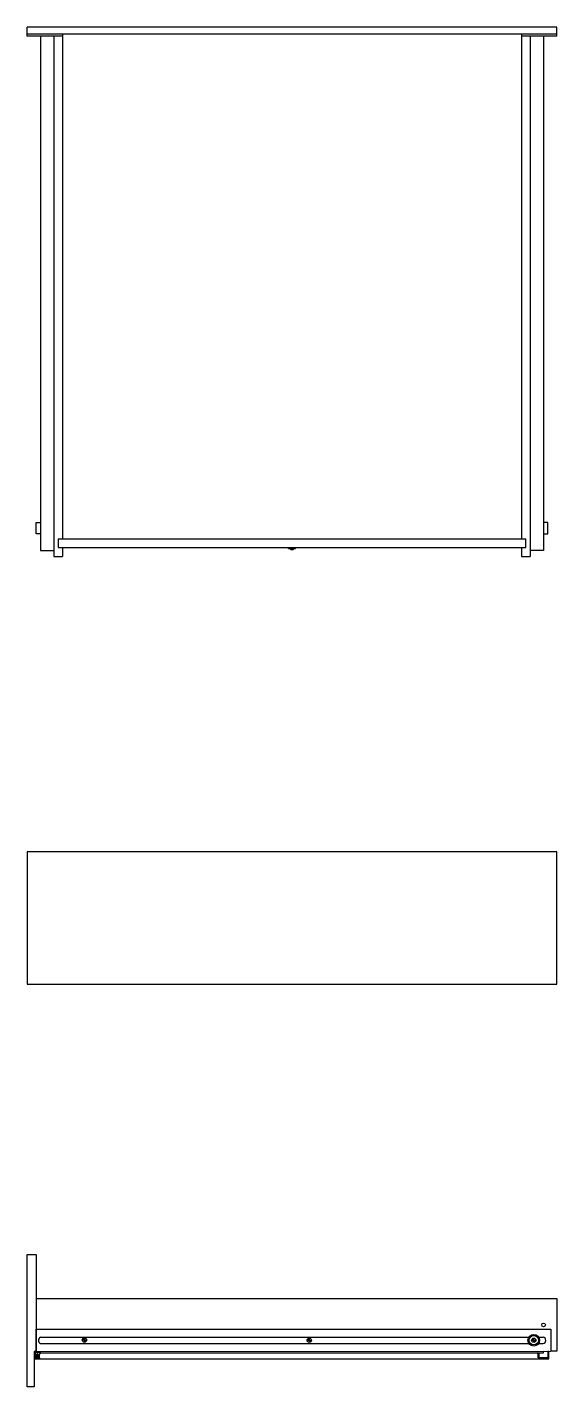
# Model space of a CAD drawing. Header units: inches. Extents: x -20 to 1960, y -511 to 856.
# Drawn here: x -19.9 to 40.1, y 104.3 to 258.5 of the extents above; entities that cross this region are included whole.
import ezdxf

# ---------------------------------------------------------------- set-up
doc = ezdxf.new("R2010")
doc.units = ezdxf.units.IN
doc.header["$MEASUREMENT"] = 0
doc.layers.add('viti', color=6, linetype='Continuous')

msp = doc.modelspace()

# ---------------------------------------------------------------- linework, layer by layer
for p, q in [((40.13, 258.45), (-19.87, 258.45)), ((-19.87, 257.45), (-19.87, 258.45)), ((40.13, 257.65), (-19.87, 257.65)), ((-15.87, 257.45), (-19.87, 257.45)), ((-16.87, 257.45), (-16.87, 198.45)), ((-15.87, 257.65), (-15.87, 200.45)), ((36.13, 257.65), (36.13, 200.45)), ((40.13, 257.45), (36.13, 257.45)), ((37.13, 257.45), (37.13, 198.45)), ((40.13, 257.45), (40.13, 258.45)), ((-16.37, 200.45), (9.73, 200.45)), ((-16.37, 200.45), (-16.37, 199.45)), ((9.73, 200.45), (36.63, 200.45)), ((36.63, 199.45), (36.63, 200.45)), ((-16.37, 199.45), (9.73, 199.45)), ((-15.87, 199.45), (-15.87, 198.45)), ((9.73, 199.45), (36.63, 199.45)), ((36.13, 199.45), (36.13, 198.45)), ((-16.87, 198.45), (-15.87, 198.45)), ((36.13, 198.45), (37.13, 198.45)), ((40.13, 164.98), (-19.87, 164.98)), ((-19.87, 164.98), (-19.87, 149.98)), ((40.13, 149.98), (40.13, 164.98)), ((-19.87, 149.98), (40.13, 149.98)), ((-19.87, 104.32), (-19.87, 119.32)), ((-19.87, 119.32), (-18.87, 119.32)), ((-18.87, 119.32), (-18.87, 108.32)), ((-18.87, 114.32), (40.13, 114.32)), ((40.13, 114.32), (40.13, 108.35)), ((-18.87, 108.32), (-18.87, 110.85)), ((-19.07, 108.32), (38.63, 108.35)), ((-18.87, 108.32), (-19.07, 108.32)), ((-19.07, 108.32), (-19.07, 104.32)), ((-18.31, 108.17), (-19.07, 108.17)), ((-18.87, 108.32), (39.46, 108.35)), ((-18.31, 108.17), (37.87, 108.17)), ((37.87, 108.17), (38.63, 108.17)), ((38.13, 107.61), (38.13, 108.17)), ((38.63, 108.17), (38.63, 108.35)), ((39.13, 108.35), (39.13, 107.61)), ((39.13, 108.35), (39.23, 108.35)), ((40.13, 108.35), (39.46, 108.35)), ((39.13, 107.61), (38.13, 107.61)), ((-19.07, 104.32), (-19.87, 104.32))]:
    msp.add_line(p, q)
at = {"layer": 'viti'}
for p, q in [((-18.37, 257.45), (-18.37, 199.12)), ((38.63, 257.45), (38.63, 199.12)), ((-18.87, 201.02), (-18.87, 202.32)), ((-18.87, 202.32), (-18.37, 202.32)), ((39.13, 202.32), (38.63, 202.32)), ((39.13, 201.02), (39.13, 202.32)), ((-18.37, 201.02), (-18.87, 201.02)), ((38.63, 201.02), (39.13, 201.02)), ((-18.37, 199.12), (-16.87, 199.12)), ((9.73, 199.35), (9.73, 199.45)), ((9.73, 199.35), (10.53, 199.35)), ((10.03, 199.35), (10, 199.24)), ((10.11, 199.35), (10.1, 199.23)), ((10.16, 199.23), (10.15, 199.35)), ((10.25, 199.24), (10.22, 199.35)), ((10.53, 199.35), (10.53, 199.45)), ((38.63, 199.12), (37.13, 199.12)), ((-18.87, 110.85), (39.46, 110.85)), ((-18.37, 109.94), (36.97, 109.94)), ((-13.41, 109.64), (-13.54, 109.64)), ((-13.54, 109.64), (-13.54, 109.6)), ((-13.41, 109.6), (-13.54, 109.6)), ((-13.41, 109.64), (-13.41, 109.77)), ((-13.41, 109.77), (-13.37, 109.77)), ((-13.41, 109.6), (-13.41, 109.47)), ((-13.37, 109.47), (-13.41, 109.47)), ((-13.37, 109.64), (-13.37, 109.77)), ((-13.37, 109.64), (-13.24, 109.64)), ((-13.37, 109.6), (-13.24, 109.6)), ((-13.37, 109.6), (-13.37, 109.47)), ((-13.24, 109.6), (-13.24, 109.64)), ((12.06, 109.62), (11.93, 109.62)), ((11.93, 109.62), (11.93, 109.58)), ((12.06, 109.58), (11.93, 109.58)), ((12.06, 109.62), (12.06, 109.75)), ((12.06, 109.75), (12.1, 109.75)), ((12.06, 109.58), (12.06, 109.45)), ((12.1, 109.45), (12.06, 109.45)), ((12.1, 109.62), (12.1, 109.75)), ((12.1, 109.62), (12.23, 109.62)), ((12.1, 109.58), (12.23, 109.58)), ((12.1, 109.58), (12.1, 109.45)), ((12.23, 109.58), (12.23, 109.62)), ((37.5, 109.62), (37.37, 109.62)), ((37.37, 109.62), (37.37, 109.58)), ((37.5, 109.58), (37.37, 109.58)), ((37.5, 109.62), (37.5, 109.75)), ((37.5, 109.75), (37.54, 109.75)), ((37.5, 109.58), (37.5, 109.45)), ((37.54, 109.45), (37.5, 109.45)), ((37.54, 109.62), (37.54, 109.75)), ((37.54, 109.62), (37.67, 109.62)), ((37.54, 109.58), (37.54, 109.45)), ((37.54, 109.58), (37.67, 109.58)), ((37.67, 109.58), (37.67, 109.62)), ((38.08, 109.94), (38.58, 109.94)), ((39.46, 110.85), (39.46, 108.35)), ((-18.97, 108.17), (-18.97, 107.64)), ((-18.93, 107.91), (-18.97, 107.91)), ((-18.93, 107.91), (-18.74, 108.04)), ((-18.93, 107.64), (-18.93, 107.91)), ((-18.74, 107.9), (-18.92, 107.86)), ((-18.74, 108.04), (-18.74, 107.61)), ((-18.68, 108.01), (-18.68, 107.61)), ((-18.47, 107.61), (-18.47, 107.99)), ((-18.37, 109.23), (36.98, 109.23)), ((38.02, 107.61), (38.02, 107.99)), ((38.08, 109.23), (38.58, 109.23)), ((39.23, 107.51), (39.23, 108.35)), ((-19.07, 107.51), (39.23, 107.51)), ((-18.93, 107.64), (-18.97, 107.64)), ((-18.97, 107.64), (-18.97, 107.61)), ((-18.97, 107.61), (-18.89, 107.61)), ((-18.92, 107.86), (-18.95, 107.79)), ((-18.95, 107.79), (-18.95, 107.75)), ((-18.95, 107.75), (-18.92, 107.69)), ((-18.89, 107.61), (-18.93, 107.64)), ((-18.92, 107.69), (-18.74, 107.65)), ((-18.74, 107.8), (-18.91, 107.8)), ((-18.91, 107.75), (-18.74, 107.75)), ((-18.89, 107.61), (-18.47, 107.61)), ((-18.47, 107.61), (-18.47, 107.61)), ((-18.47, 107.61), (-18.47, 107.51)), ((38.02, 107.61), (38.13, 107.61))]:
    msp.add_line(p, q, dxfattribs=at)
for centre, radius in [((38.63, 111.34), 0.2), ((-13.39, 109.62), 0.249), ((12.08, 109.6), 0.249), ((37.52, 109.6), 0.655), ((37.52, 109.6), 0.527), ((37.52, 109.6), 0.249)]:
    msp.add_circle(centre, radius, dxfattribs=at)
for centre, radius, start, end in [((10.13, 199.44), 0.237, 203.1627, 238.4364), ((10.13, 199.7), 0.476, 254.6274, 284.4746), ((10.13, 199.44), 0.237, 300.6656, 336.8373), ((-18.19, 109.57), 0.411, 115.8831, 178.1438), ((-18.2, 109.6), 0.404, 181.5817, 244.7225), ((38.53, 109.59), 0.359, 277.7583, 82.2417), ((-18.73, 107.99), 0.0532, 31.272, 99.9484), ((-18.29, 107.99), 0.185, 98.6228, 181.2413), ((37.84, 107.99), 0.185, 358.7587, 81.3772), ((-18.87, 107.83), 0.0534, 147.6167, 217.0625), ((-18.9, 107.77), 0.0276, 127.6141, 232.3859), ((-18.87, 107.72), 0.0581, 146.7855, 206.5918)]:
    msp.add_arc(centre, radius, start, end, dxfattribs=at)

doc.saveas('drawing.dxf')
